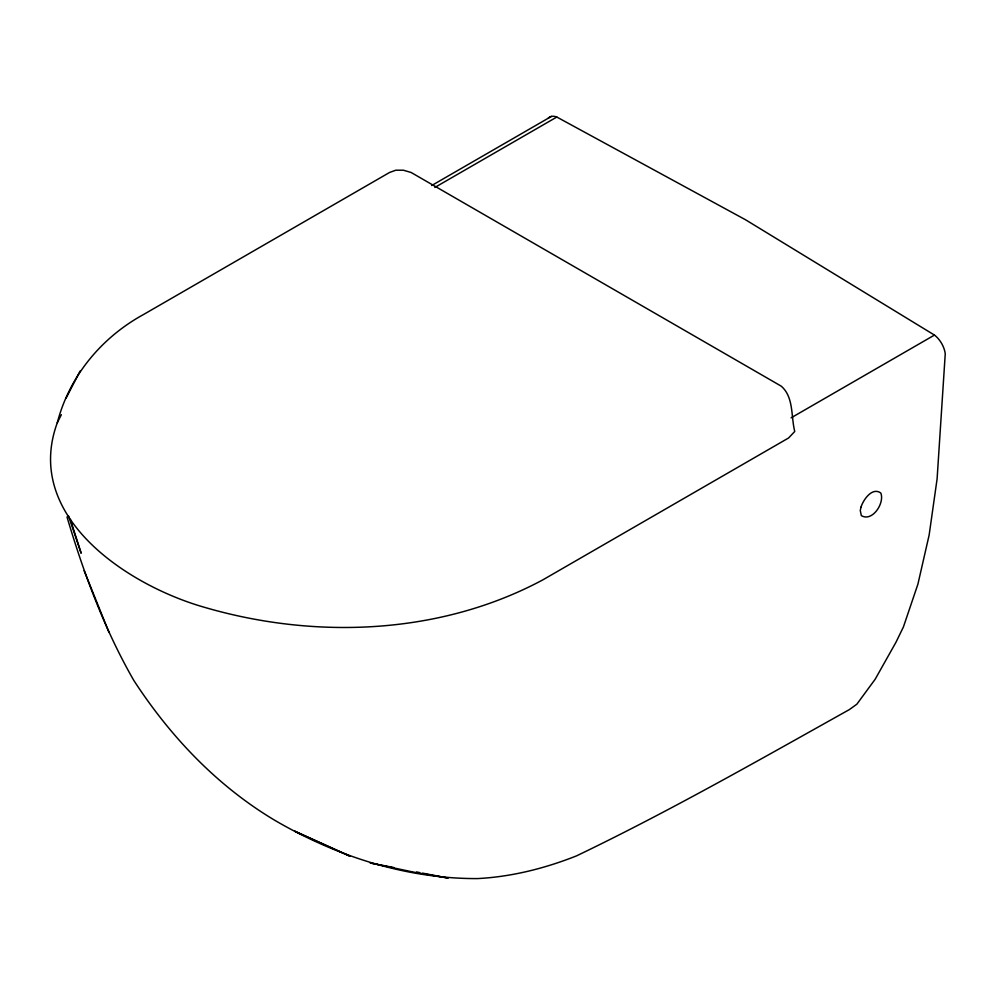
<?xml version="1.0" encoding="UTF-8"?>
<svg xmlns="http://www.w3.org/2000/svg" width="995" height="995" viewBox="0 0 995 995"><rect width="100%" height="100%" fill="white"/><g stroke="black" fill="none" stroke-linecap="round" stroke-linejoin="round"><path stroke-width="1.49" d="M57.3 422.751C22.823 516.641 127.808 585.582 204.759 607.398C315.328 639.648 440.312 634.885 542.959 579.799L788.6 437.974L794.756 431.469C790.876 416.457 793.973 397.204 781.237 386.159L411.122 172.483L403.373 170.207L395.799 170.207L389.542 172.483L143.529 314.519C101.552 337.454 69.339 376.185 57.3 422.751L61.367 414.679M66.168 398L80.06 371.06M431.681 185.53L551.404 116.415M434.84 187.446L556.802 117.037L745.628 219.82L934.454 335.079A18.271 10.547 60 0 1 945.25 353.772L937.103 478.869L929.143 535.036L917.912 584.152L903.423 626.937L895.997 642.223L875.14 679.286L856.857 704.186L849.382 709.584C759.322 759.919 669.598 811.174 576.553 855.862C544.899 868.399 511.492 876.844 477.413 878.585C406.109 878.871 336.322 856.16 275.03 820.452C217.146 785.975 170.332 736.549 133.79 680.393C104.413 629.25 83.729 573.369 67.001 516.94M791.112 417.838L934.454 335.079M394.119 867.603L370.103 862.939L413.398 872.08L448.16 878.1L422.639 873.15M416.631 871.981L419.641 872.565M84.14 570.67L108.977 632.347M68.58 516.044L81.155 553.245L70.434 519.601M548.158 118.281A18.271 10.547 60 0 1 556.802 117.037M860.949 507.214L860.277 510.547L861.322 515.609C872.242 522.251 884.878 503.109 880.811 493.035C872.242 486.692 863.262 499.801 860.949 507.214M350.178 856.297L294.843 831.26L350.178 856.297"/></g></svg>
